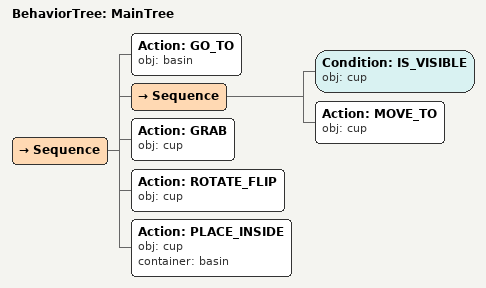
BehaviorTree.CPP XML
<root main_tree_to_execute="MainTree">
  <BehaviorTree ID="MainTree">
    <Sequence>
      <!-- Go to basin -->
      <Action ID="GO_TO" obj="basin" />
      <Sequence>
        <!-- Check cup is visible before NAVIGATE_TO -->
        <Condition ID="IS_VISIBLE" obj="cup" />
        <!-- Navigate to cup -->
        <Action ID="MOVE_TO" obj="cup" />
      </Sequence>
      <!-- Move to cup -->
      <Action ID="GRAB" obj="cup" />
      <!-- Grab cup -->
      <Action ID="ROTATE_FLIP" obj="cup" />
      <!-- Rotate flip cup -->
      <Action ID="PLACE_INSIDE" obj="cup" container="basin" />
    </Sequence>
  </BehaviorTree>
</root>
